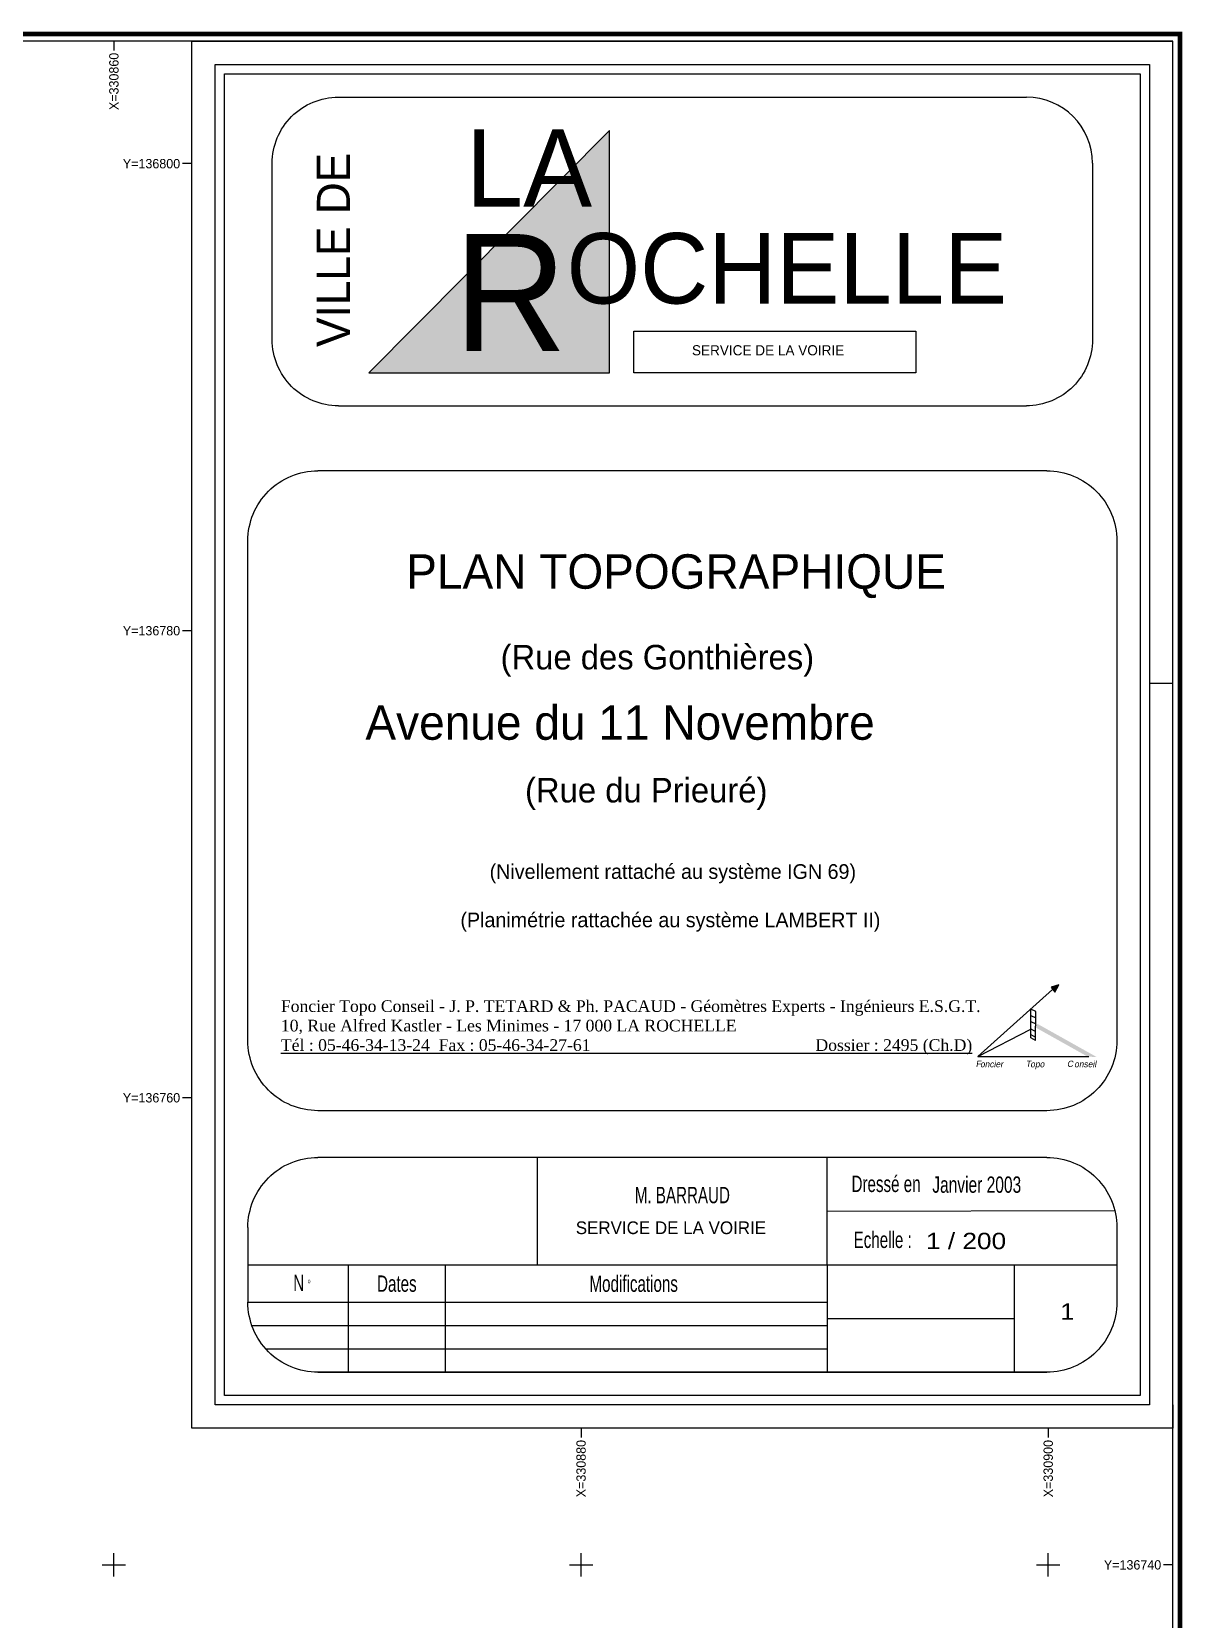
# Model space of a CAD drawing. Header units: metres. Extents: x 330671 to 330906, y 136216 to 136806.
# Drawn here: x 330856.5 to 330905.7, y 136737.7 to 136805.6 of the extents above; entities that cross this region are included whole.
import ezdxf
from ezdxf.enums import TextEntityAlignment as Align

# ---------------------------------------------------------------- set-up
doc = ezdxf.new("R2010")
doc.units = ezdxf.units.M
doc.header["$LTSCALE"] = 2
doc.linetypes.add('AXES2', pattern=[1.125, 0.75, -0.125, 0.125, -0.125])
doc.linetypes.add('CONTINU', pattern=[0])
for name, color, linetype in [('C_CANIVEAU', 7, 'Continuous'), ('C_FILD_EAU', 7, 'Continuous'), ('C_LIMREVET', 7, 'Continuous'), ('CARROYAGE', 253, 'Continuous'), ('CARTOUCHE', 7, 'Continuous'), ('LEGENDE', 7, 'Continuous')]:
    doc.layers.add(name, color=color, linetype=linetype)

msp = doc.modelspace()

# ---------------------------------------------------------------- hatches: boundary and pattern name
at = {"layer": 'CARTOUCHE'}
for color, points in [(150, [(330870.92, 136791.042), (330881.225, 136791.042), (330881.225, 136801.426)]), (256, [(330900.127, 136764.742), (330900.282, 136764.527), (330900.462, 136764.836)])]:
    msp.add_hatch(color=color, dxfattribs=at).paths.add_polyline_path(points)
at = {"layer": 'LEGENDE', "linetype": 'AXES2'}
msp.add_hatch(color=253, dxfattribs=at).paths.add_polyline_path([(330899.555, 136763.158), (330899.464, 136763.114), (330899.46, 136763.011), (330901.694, 136761.759), (330902.071, 136761.748)])

# ---------------------------------------------------------------- linework, layer by layer
at = {"layer": 'C_CANIVEAU'}
msp.add_lwpolyline([(330848.533, 136378.835, 0), (330849.505, 136403.817, -0.000022)], format="xyb", dxfattribs=at)
at = {"layer": 'C_FILD_EAU', "linetype": 'Continuous', "flags": 128}
msp.add_lwpolyline([(330848.833, 136378.823, 0), (330849.805, 136403.801, -0.000022)], format="xyb", dxfattribs=at)
at = {"layer": 'C_LIMREVET', "linetype": 'Continuous', "flags": 128}
msp.add_lwpolyline([(330848.953, 136378.818, 0), (330849.925, 136403.795, -0.000022)], format="xyb", dxfattribs=at)
at = {"layer": 'CARROYAGE'}
for p, q in [((330860, 136805.248), (330860, 136804.848)), ((330863.338, 136800), (330862.938, 136800)), ((330863.338, 136780), (330862.938, 136780)), ((330863.338, 136760), (330862.938, 136760)), ((330880, 136745.848), (330880, 136745.448)), ((330900, 136745.848), (330900, 136745.448)), ((330860, 136739.5), (330860, 136740.5)), ((330880, 136739.5), (330880, 136740.5)), ((330900, 136739.5), (330900, 136740.5)), ((330859.5, 136740), (330860.5, 136740)), ((330879.5, 136740), (330880.5, 136740)), ((330899.5, 136740), (330900.5, 136740)), ((330905.338, 136740), (330904.938, 136740))]:
    msp.add_line(p, q, dxfattribs=at)
at = {"layer": 'CARROYAGE', "flags": 128}
msp.add_lwpolyline([(330695.828, 136216.7), (330905.338, 136216.7), (330905.338, 136805.248), (330695.828, 136805.248)], close=True, dxfattribs=at)
at = {"layer": 'CARROYAGE'}
for points in [[(330695.828, 136216.7), (330905.338, 136216.7), (330905.338, 136805.248), (330695.828, 136805.248)], [(330695.828, 136216.7), (330905.338, 136216.7), (330905.338, 136745.848), (330863.338, 136745.848), (330863.338, 136805.248), (330695.828, 136805.248)]]:
    msp.add_lwpolyline(points, close=True, dxfattribs=at)
at = {"layer": 'CARTOUCHE'}
for p, q in [((330863.338, 136805.248), (330905.338, 136805.248)), ((330905.338, 136745.848), (330905.338, 136805.248)), ((330864.738, 136803.848), (330903.938, 136803.848)), ((330864.738, 136747.248), (330864.738, 136803.848)), ((330903.938, 136803.848), (330903.938, 136747.248)), ((330869.612, 136802.848), (330899.065, 136802.848)), ((330866.78, 136792.464), (330866.78, 136800.016)), ((330901.897, 136800.016), (330901.897, 136792.464)), ((330869.612, 136789.632), (330899.065, 136789.632)), ((330899.938, 136786.848), (330868.738, 136786.848)), ((330865.738, 136762.448), (330865.738, 136783.848)), ((330902.938, 136783.848), (330902.938, 136762.448)), ((330899.938, 136759.448), (330868.738, 136759.448)), ((330899.938, 136757.448), (330868.738, 136757.448)), ((330878.138, 136752.848), (330878.138, 136757.448)), ((330890.538, 136752.848), (330890.538, 136757.448)), ((330890.538, 136755.148), (330902.849, 136755.174)), ((330865.738, 136754.448), (330865.738, 136751.248)), ((330902.938, 136754.448), (330902.938, 136751.248)), ((330865.738, 136752.848), (330902.938, 136752.848)), ((330870.025, 136752.848), (330870.025, 136748.248)), ((330874.185, 136752.848), (330874.185, 136748.248)), ((330890.538, 136752.848), (330890.538, 136748.248)), ((330898.538, 136752.848), (330898.538, 136748.248)), ((330865.738, 136751.248), (330890.538, 136751.248)), ((330890.538, 136750.548), (330898.538, 136750.548)), ((330865.91, 136750.248), (330890.538, 136750.248)), ((330866.502, 136749.248), (330890.538, 136749.248)), ((330899.938, 136748.248), (330868.738, 136748.248)), ((330903.938, 136747.248), (330864.738, 136747.248))]:
    msp.add_line(p, q, dxfattribs=at)
at = {"layer": 'CARTOUCHE', "linetype": 'CONTINU', "ltscale": 0.5}
msp.add_line((330896.989, 136761.762), (330900.187, 136764.636), dxfattribs=at)
at = {"layer": 'CARTOUCHE', "const_width": 0.2}
msp.add_lwpolyline([(330695.528, 136805.548), (330905.638, 136805.548), (330905.638, 136216.4), (330695.528, 136216.4)], close=True, dxfattribs=at)
at = {"layer": 'CARTOUCHE', "ltscale": 0.2}
msp.add_lwpolyline([(330695.828, 136216.7), (330905.338, 136216.7), (330905.338, 136805.248), (330695.828, 136805.248)], close=True, dxfattribs=at)
at = {"layer": 'CARTOUCHE', "color": 7}
for points in [[(330863.338, 136745.848), (330863.338, 136805.248), (330864.338, 136805.248)], [(330904.338, 136777.749), (330905.338, 136777.749), (330905.338, 136777.749)], [(330905.338, 136746.848), (330905.338, 136745.848), (330863.338, 136745.848)]]:
    msp.add_lwpolyline(points, dxfattribs=at)
at = {"layer": 'CARTOUCHE'}
for points in [[(330864.338, 136804.248), (330904.338, 136804.248), (330904.338, 136746.848), (330864.338, 136746.848)], [(330870.92, 136791.042), (330881.225, 136791.042), (330881.225, 136801.426)]]:
    msp.add_lwpolyline(points, close=True, dxfattribs=at)
for points in [[(330866.78, 136800.016, -0.414214), (330869.612, 136802.848, -0.414214)], [(330869.612, 136789.632, -0.414214), (330866.78, 136792.464, -0.939594)], [(330901.897, 136792.464, -0.414214), (330899.065, 136789.632, -40.740344)], [(330865.738, 136783.848, -0.414214), (330868.738, 136786.848, 0.082032)], [(330899.938, 136786.848, -0.414214), (330902.938, 136783.848, -0.414214)], [(330868.738, 136759.448, -0.414214), (330865.738, 136762.448, -0.887065)], [(330902.938, 136762.448, -0.414214), (330899.938, 136759.448, -5.41324)], [(330865.738, 136754.448, -0.414214), (330868.738, 136757.448, 0.082032)], [(330899.938, 136757.448, -0.414214), (330902.938, 136754.448)], [(330868.738, 136748.248, -0.414214), (330865.738, 136751.248, -0.939594)], [(330902.938, 136751.248, -0.414214), (330899.938, 136748.248, -40.740344)]]:
    msp.add_lwpolyline(points, format="xyb", dxfattribs=at)
for points in [[(330882.262, 136792.822), (330894.331, 136792.822), (330894.331, 136791.042), (330882.262, 136791.042), (330882.262, 136792.822)], [(330868.738, 136748.248), (330899.938, 136748.248)]]:
    msp.add_lwpolyline(points, dxfattribs=at)
at = {"layer": 'CARTOUCHE', "flags": 128}
msp.add_lwpolyline([(330900.127, 136764.742), (330900.282, 136764.527), (330900.462, 136764.836)], close=True, dxfattribs=at)
at = {"layer": 'CARTOUCHE'}
msp.add_arc((330899.065, 136800.016), 2.832, 360, 90, dxfattribs=at)
at = {"layer": 'LEGENDE', "linetype": 'Continuous'}
for p, q in [((330899.253, 136762.565), (330899.255, 136763.799)), ((330899.462, 136762.456), (330899.465, 136763.69)), ((330896.989, 136761.762), (330899.254, 136762.939)), ((330896.989, 136761.762), (330901.734, 136761.762))]:
    msp.add_line(p, q, dxfattribs=at)
at = {"layer": 'LEGENDE', "linetype": 'AXES2'}
for p, q in [((330899.465, 136763.69), (330899.255, 136763.799)), ((330899.255, 136763.527), (330899.464, 136763.426)), ((330899.253, 136762.707), (330899.462, 136762.59)), ((330899.254, 136763.267), (330899.464, 136763.167)), ((330899.254, 136762.95), (330899.463, 136762.833)), ((330899.462, 136762.456), (330899.253, 136762.565))]:
    msp.add_line(p, q, dxfattribs=at)

# ---------------------------------------------------------------- texts
at = {"layer": 'CARROYAGE'}
for s, p in [('X=330860', (330860.2, 136804.748)), ('X=330880', (330880.2, 136745.348)), ('X=330900', (330900.2, 136745.348))]:
    msp.add_text(s, height=0.4, rotation=90, dxfattribs=at).set_placement(p, align=Align.RIGHT)
for s, p in [('Y=136800', (330862.838, 136799.8)), ('Y=136780', (330862.838, 136779.8)), ('Y=136760', (330862.838, 136759.8)), ('Y=136740', (330904.838, 136739.8))]:
    msp.add_text(s, height=0.4, dxfattribs=at).set_placement(p, align=Align.RIGHT)
at = {"layer": 'CARTOUCHE'}
for s, height, p in [('LA', 3.304, (330875.068, 136798.162)), ('R', 5.003, (330874.557, 136791.981)), ('OCHELLE', 3.0208, (330879.387, 136794.009)), ('(Rue des Gonthières)', 1.05, (330876.555, 136778.344)), ('(Rue du Prieuré)', 1.05, (330877.602, 136772.646))]:
    msp.add_text(s, height=height, rotation=360, dxfattribs=at).set_placement(p)
for s, height, rotation, p in [('VILLE DE', 1.416, 90, (330870.105, 136796.308)), ('(Nivellement rattaché au système IGN 69)', 0.63, 0, (330883.93, 136769.373)), ('(Planimétrie rattachée au système LAMBERT II)', 0.63, 0, (330883.826, 136767.301))]:
    msp.add_text(s, height=height, rotation=rotation, dxfattribs=at).set_placement(p, align=Align.CENTER)
at = {"layer": 'CARTOUCHE', "color": 7}
for s, height, p in [('SERVICE DE LA VOIRIE', 0.43424, (330884.749, 136791.792)), ('SERVICE DE LA VOIRIE', 0.5428, (330879.774, 136754.163)), ('0', 0.15, (330868.302, 136752.06))]:
    msp.add_text(s, height=height, rotation=360, dxfattribs=at).set_placement(p)
at = {"layer": 'CARTOUCHE', "color": 5}
msp.add_text('PLAN TOPOGRAPHIQUE', height=1.474, rotation=360, dxfattribs=at).set_placement((330884.07, 136782.344), align=Align.MIDDLE)
msp.add_text('Avenue du 11 Novembre', height=1.474, rotation=360, dxfattribs=at).set_placement((330870.768, 136775.331))
at = {"layer": 'CARTOUCHE', "linetype": 'CONTINU', "ltscale": 0.5, "oblique": 10}
for s, p in [('F', (330896.899, 136761.318)), ('T', (330899.037, 136761.318)), ('C', (330900.806, 136761.318))]:
    msp.add_text(s, height=0.27, rotation=360, dxfattribs=at).set_placement(p)
at = {"layer": 'CARTOUCHE'}
for s, width, p in [('Dressé en ', 0.692896, (330891.58, 136755.965)), ('Echelle :', 0.692896, (330891.671, 136753.568)), ('N', 0.692896, (330867.68, 136751.726)), ('1', 1.147857, (330900.52, 136750.5))]:
    msp.add_text(s, height=0.7, rotation=360, dxfattribs=dict(at, width=width)).set_placement(p)
at = {"layer": 'CARTOUCHE', "width": 0.509436}
msp.add_text('Janvier 2003', height=0.7, dxfattribs=at).set_placement((330895.039, 136755.931), (330898.843, 136755.931), align=Align.FIT)
at = {"layer": 'CARTOUCHE', "width": 0.692896}
for s, p in [('M. BARRAUD', (330884.338, 136755.484)), ('Dates', (330872.115, 136751.693)), ('Modifications', (330882.254, 136751.69))]:
    msp.add_text(s, height=0.7, rotation=360, dxfattribs=at).set_placement(p, align=Align.CENTER)
at = {"layer": 'CARTOUCHE', "width": 0.817307}
msp.add_text('1 / 200', height=0.7, rotation=360, dxfattribs=at).set_placement((330894.767, 136753.518), (330898.199, 136753.518), align=Align.FIT)
at = {"layer": 'CARTOUCHE', "insert": (330867.151, 136764.175), "char_height": 0.5, "width": 32.4092, "attachment_point": 1}
msp.add_mtext('{\\fTimes New Roman|b0|i0|c0|p18;Foncier Topo Conseil - J. P. TETARD & Ph. PACAUD - Géomètres Experts - Ingénieurs E.S.G.T.\\P10, Rue Alfred Kastler - Les Minimes - 17 000 LA ROCHELLE\\P\\LTél : 05-46-34-13-24  Fax : 05-46-34-27-61                                                   Dossier : 2495 (Ch.D)}', dxfattribs=at)
at = {"layer": 'LEGENDE', "linetype": 'AXES2', "oblique": 10}
for s, p in [('oncier', (330897.085, 136761.306)), ('opo', (330899.235, 136761.306)), ('onseil', (330901.115, 136761.306))]:
    msp.add_text(s, height=0.2699, rotation=360, dxfattribs=at).set_placement(p)

doc.saveas('drawing.dxf')
